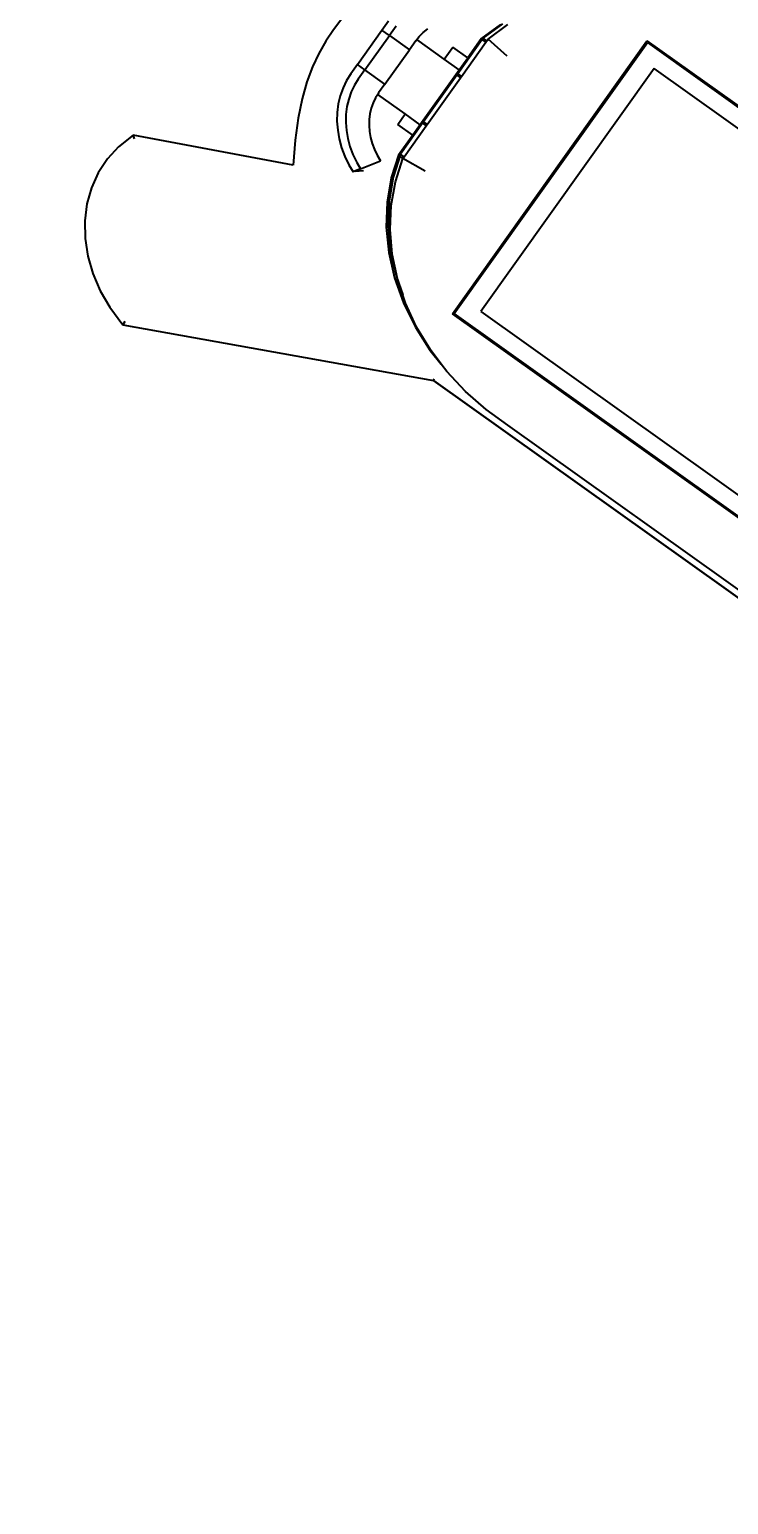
# Model space of a CAD drawing. Header units: metres. Extents: x 141303 to 146299, y 125960 to 127091.
# Drawn here: x 144903.816 to 144904.609, y 126075.742 to 126077.413 of the extents above; entities that cross this region are included whole.
import ezdxf

# ---------------------------------------------------------------- set-up
doc = ezdxf.new("R2010")
doc.units = ezdxf.units.M
doc.header["$MEASUREMENT"] = 0
for name, color, linetype in [('DIMENSION', 50, 'Continuous'), ('Edges', 7, 'Continuous'), ('FURNITURE', 6, 'Continuous')]:
    doc.layers.add(name, color=color, linetype=linetype)
doc.styles.get("Standard").update_dxf_attribs({"font": 'arial.ttf'})
doc.dimstyles.get("Standard").update_dxf_attribs({"dimtxt": 0.18, "dimasz": 0.18, "dimexe": 0.18, "dimexo": 0.0625, "dimgap": 0.09, "dimtad": 0, "dimtih": 1, "dimtoh": 1, "dimdec": 4, "dimzin": 0, "dimdsep": 46, "dimtxsty": 'Standard', "dimcen": 0.09, "dimadec": 0, "dimazin": 0, "dimtfac": 1, "dimtdec": 4, "dimtofl": 0, "dimtmove": 0, "dimatfit": 3, "dimfxl": 1, "dimtolj": 1, "dimtzin": 0, "dimarcsym": 0})

# ---------------------------------------------------------------- blocks, each defined once
blk = doc.blocks.new('ultrasound machine pl')
at = {"layer": 'Edges'}
for p, q in [((136.485, 177.633), (135.505, 177.107)), ((137.513, 178.002), (136.485, 177.633)), ((138.573, 178.207), (137.513, 178.002)), ((139.647, 178.245), (138.573, 178.207)), ((140.715, 178.115), (139.647, 178.245)), ((141.885, 177.785), (140.715, 178.115)), ((141.745, 177.564), (141.885, 177.785)), ((146.342, 168.156), (141.885, 177.785)), ((135.505, 177.107), (134.591, 176.432)), ((133.759, 175.621), (133.022, 174.687)), ((134.591, 176.432), (133.759, 175.621)), ((133.022, 174.687), (132.393, 173.646)), ((132.393, 173.646), (131.883, 172.516)), ((131.883, 172.516), (131.451, 171.161)), ((131.684, 171.182), (131.451, 171.161)), ((131.451, 171.161), (140.236, 152.591)), ((151.284, 168.085), (150.792, 167.821)), ((151.794, 168.294), (151.284, 168.085)), ((152.318, 168.444), (151.794, 168.294)), ((152.852, 168.534), (152.318, 168.444)), ((152.899, 167.936), (152.412, 167.854)), ((153.348, 168.562), (152.852, 168.534)), ((153.36, 167.962), (152.899, 167.936)), ((154.092, 168.562), (153.348, 168.562)), ((154.092, 167.962), (153.36, 167.962)), ((154.092, 168.562), (156.851, 168.562)), ((154.092, 167.962), (154.092, 168.562)), ((154.092, 166.362), (154.092, 167.962)), ((154.092, 167.962), (156.851, 167.962)), ((156.851, 168.562), (157.596, 168.562)), ((156.851, 167.962), (156.851, 168.562)), ((156.851, 167.962), (156.851, 166.362)), ((157.584, 167.962), (156.851, 167.962)), ((149.881, 167.132), (149.47, 166.715)), ((150.323, 167.502), (149.881, 167.132)), ((150.591, 166.994), (150.188, 166.657)), ((150.792, 167.821), (150.323, 167.502)), ((151.019, 167.285), (150.591, 166.994)), ((151.468, 167.527), (151.019, 167.285)), ((151.934, 167.717), (151.468, 167.527)), ((152.412, 167.854), (151.934, 167.717)), ((149.094, 166.253), (148.755, 165.75)), ((149.47, 166.715), (149.094, 166.253)), ((149.813, 166.276), (149.469, 165.854)), ((150.188, 166.657), (149.813, 166.276)), ((151.959, 166.037), (151.625, 165.857)), ((152.306, 166.178), (151.959, 166.037)), ((152.662, 166.28), (152.306, 166.178)), ((153.025, 166.342), (152.662, 166.28)), ((153.283, 166.356), (153.025, 166.342)), ((153.391, 166.362), (153.283, 166.356)), ((153.283, 164.164), (153.283, 166.356)), ((154.092, 166.362), (153.391, 166.362)), ((154.092, 166.362), (156.851, 166.362)), ((157.553, 166.362), (156.851, 166.362)), ((157.553, 166.362), (157.661, 166.356)), ((157.661, 166.356), (157.919, 166.342)), ((157.661, 164.164), (157.661, 166.356)), ((157.919, 166.342), (158.281, 166.28)), ((158.281, 166.28), (158.638, 166.178)), ((148.458, 165.213), (148.244, 164.735)), ((148.755, 165.75), (148.458, 165.213)), ((149.16, 165.396), (148.889, 164.905)), ((149.469, 165.854), (149.16, 165.396)), ((150.727, 165.105), (150.471, 164.791)), ((151.006, 165.389), (150.727, 165.105)), ((151.306, 165.64), (151.006, 165.389)), ((151.625, 165.857), (151.306, 165.64)), ((148.687, 164.452), (148.244, 164.735)), ((148.364, 164.658), (148.717, 164.225)), ((148.889, 164.905), (148.687, 164.452)), ((148.687, 164.452), (149.866, 163.698)), ((150.039, 164.085), (149.866, 163.698)), ((150.241, 164.45), (150.039, 164.085)), ((150.471, 164.791), (150.241, 164.45)), ((152.445, 162.962), (152.445, 164.164)), ((152.445, 164.164), (153.283, 164.164)), ((153.283, 162.962), (153.283, 164.164)), ((157.661, 164.164), (158.631, 164.164)), ((157.661, 162.962), (157.661, 164.164)), ((158.631, 162.962), (158.631, 164.164)), ((149.363, 162.486), (147.93, 161.794)), ((149.478, 162.411), (148.045, 161.719)), ((149.311, 162.113), (150.831, 162.595)), ((150.857, 162.962), (149.363, 162.486)), ((150.971, 162.887), (149.478, 162.411)), ((150.831, 162.595), (150.854, 162.595)), ((151.012, 160.931), (150.831, 162.595)), ((150.854, 162.595), (150.857, 162.962)), ((150.854, 162.578), (150.854, 162.595)), ((150.854, 162.595), (150.969, 162.595)), ((152.445, 162.962), (150.857, 162.962)), ((150.969, 162.595), (150.971, 162.887)), ((150.969, 162.578), (150.969, 162.595)), ((150.969, 162.595), (153.445, 162.595)), ((153.445, 162.887), (150.971, 162.887)), ((153.283, 162.962), (152.445, 162.962)), ((153.445, 162.962), (153.283, 162.962)), ((153.445, 162.962), (153.445, 162.887)), ((153.445, 162.962), (157.291, 162.962)), ((153.559, 162.887), (153.445, 162.887)), ((153.445, 162.887), (153.445, 162.595)), ((153.445, 162.595), (153.445, 162.578)), ((153.445, 162.595), (153.559, 162.595)), ((157.291, 162.887), (153.559, 162.887)), ((153.559, 162.887), (153.559, 162.595)), ((153.559, 162.595), (153.559, 162.578)), ((153.559, 162.595), (157.291, 162.595)), ((157.291, 162.962), (157.291, 162.887)), ((157.291, 162.962), (157.661, 162.962)), ((157.406, 162.887), (157.291, 162.887)), ((157.291, 162.887), (157.291, 162.595)), ((157.291, 162.595), (157.291, 162.578)), ((157.291, 162.595), (157.406, 162.595)), ((160.136, 162.887), (157.406, 162.887)), ((157.406, 162.887), (157.406, 162.595)), ((157.406, 162.595), (157.406, 162.578)), ((157.406, 162.595), (160.136, 162.595)), ((157.661, 162.962), (158.631, 162.962)), ((160.136, 162.962), (158.631, 162.962)), ((160.136, 162.962), (161.626, 162.472)), ((160.136, 162.887), (160.136, 162.962)), ((160.251, 162.887), (160.136, 162.887)), ((160.136, 162.595), (160.136, 162.887)), ((160.136, 162.578), (160.136, 162.595)), ((160.136, 162.595), (160.251, 162.595)), ((160.199, 160.931), (160.385, 162.595)), ((160.251, 162.887), (161.741, 162.397)), ((160.251, 162.595), (160.251, 162.887)), ((160.251, 162.578), (160.251, 162.595)), ((160.251, 162.595), (160.385, 162.595)), ((160.385, 162.595), (161.905, 162.098)), ((147.93, 161.794), (146.579, 160.897)), ((146.597, 160.594), (147.916, 161.45)), ((148.045, 161.719), (146.694, 160.822)), ((147.916, 161.45), (149.311, 162.113)), ((146.579, 160.897), (145.33, 159.809)), ((145.372, 159.555), (146.597, 160.594)), ((146.694, 160.822), (145.445, 159.734)), ((145.33, 159.809), (144.203, 158.545)), ((144.26, 158.35), (145.372, 159.555)), ((145.445, 159.734), (144.317, 158.47)), ((144.203, 158.545), (143.213, 157.126)), ((143.275, 156.995), (144.26, 158.35)), ((144.317, 158.47), (143.616, 157.464)), ((143.213, 157.126), (142.377, 155.571)), ((142.431, 155.509), (143.275, 156.995)), ((142.377, 155.571), (141.706, 153.906)), ((141.742, 153.914), (142.431, 155.509)), ((141.392, 152.795), (141.742, 153.914)), ((141.706, 153.906), (141.392, 152.795)), ((144.487, 115.723), (144.487, 154.108)), ((144.487, 154.108), (166.294, 154.108)), ((144.564, 154.015), (144.487, 154.108)), ((144.564, 115.815), (144.564, 154.015)), ((144.564, 154.015), (166.217, 154.015)), ((166.217, 154.015), (166.294, 154.108)), ((166.217, 154.015), (166.217, 115.815)), ((166.294, 154.108), (166.294, 115.723)), ((140.243, 152.593), (140.236, 152.591)), ((140.236, 152.591), (140.24, 152.592)), ((140.236, 152.591), (140.24, 102.814)), ((140.24, 152.592), (140.243, 152.593)), ((140.24, 102.814), (140.243, 152.593)), ((140.24, 102.814), (140.24, 152.592)), ((140.243, 152.593), (140.337, 152.622)), ((141.216, 152.232), (141.392, 152.795)), ((145.681, 152.68), (145.681, 117.151)), ((165.1, 152.68), (145.681, 152.68)), ((165.1, 117.151), (165.1, 152.68)), ((140.861, 150.488), (141.216, 152.232)), ((140.682, 148.705), (140.861, 150.488)), ((140.682, 146.981), (140.682, 148.705)), ((140.682, 121.64), (140.682, 146.981))]:
    blk.add_line(p, q, dxfattribs=at)
blk.add_lwpolyline([(163.779, 168.124), (162.362, 168.983), (161.074, 169.667), (159.898, 170.194), (158.814, 170.584), (157.804, 170.854), (156.851, 171.024), (155.934, 171.112), (155.036, 171.137), (154.138, 171.112), (153.221, 171.024), (152.269, 170.856), (151.264, 170.588), (150.186, 170.202), (149.018, 169.68), (147.743, 169.004), (146.342, 168.156)], dxfattribs=at)
blk = doc.blocks.new('*D95')
at = {"layer": 'Defpoints', "color": 0, "transparency": 16777216}
for p in [(144918.8479, 126093.7243), (144920.8162, 126092.3056), (144901.8894, 126070.1962)]:
    blk.add_point(p, dxfattribs=at)
at = {"layer": 'DIMENSION', "color": 0, "lineweight": -2, "transparency": 16777216}
for p, q in [((144918.8986, 126093.6878), (144920.9622, 126092.2004)), ((144920.7109, 126092.1596), (144912.468, 126080.7235)), ((144903.9629, 126068.9236), (144912.2058, 126080.3597)), ((144901.9401, 126070.1597), (144904.0037, 126068.6723))]:
    blk.add_line(p, q, dxfattribs=at)
at = {"layer": 'DIMENSION', "color": 0, "transparency": 16777216}
for points in [[(144920.6866, 126092.1772), (144920.7352, 126092.1421), (144920.8162, 126092.3056)], [(144903.9386, 126068.9411), (144903.9873, 126068.906), (144903.8577, 126068.7776)]]:
    blk.add_solid(points, dxfattribs=at)
at = {"layer": 'DIMENSION', "color": 0, "transparency": 16777216, "insert": (144912.3369, 126080.5416), "char_height": 0.18, "attachment_point": 5}
blk.add_mtext('\\A1;29.0028', dxfattribs=at)

msp = doc.modelspace()

# ---------------------------------------------------------------- block references
at = {"layer": 'FURNITURE', "xscale": 0.01741392623643738, "yscale": 0.01741392623643738, "zscale": 0.01741392623643738, "rotation": 54.51050912069492}
msp.add_blockref('ultrasound machine pl', (144905.0201, 126073.48402), dxfattribs=at)

# ---------------------------------------------------------------- dimensions: what is measured, and where the dimension line sits
at = {"layer": 'DIMENSION'}
dim = msp.add_aligned_dim(p1=(144901.88941, 126070.19623), p2=(144918.8479, 126093.72431), distance=-2.42625, dimstyle='Standard', dxfattribs=at)
dim.commit()
dim.dimension.update_dxf_attribs({"geometry": '*D95', "text_midpoint": (144912.33692, 126080.5416)})

doc.saveas('drawing.dxf')
